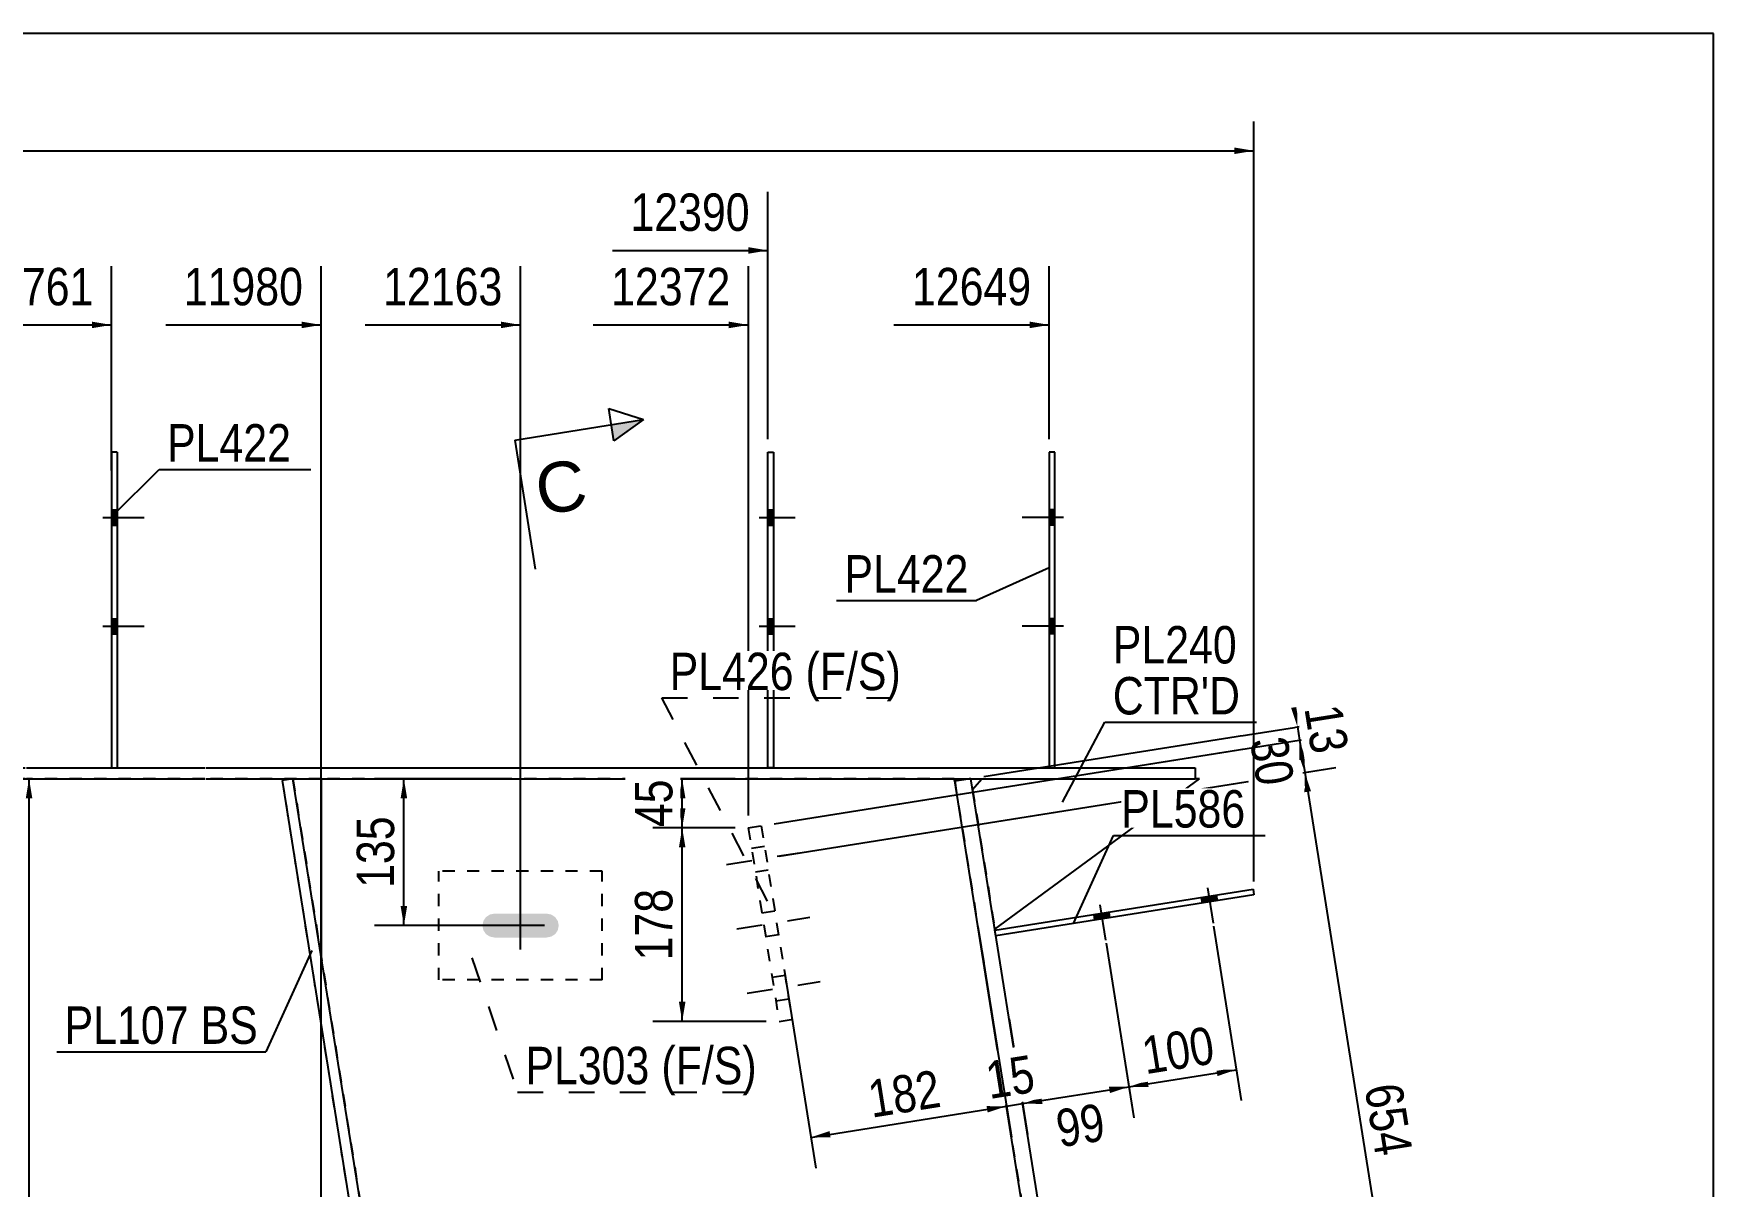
# Model space of a CAD drawing. Header units: millimetres. Extents: x -1017 to -614, y -187 to 90.
# Drawn here: x -742.9 to -614.3, y 2.1 to 90.4 of the extents above; entities that cross this region are included whole.
import ezdxf

# ---------------------------------------------------------------- set-up
doc = ezdxf.new("R2010")
doc.units = ezdxf.units.MM
doc.linetypes.add('DXK_LINE_DOT1', pattern=[1.8814, 0.9407, -0.9407])
doc.linetypes.add('DXK_LINE_DOT2', pattern=[3.9198, 1.9599, -1.9599])
doc.styles.add('Arial', font='ARIAL.TTF', dxfattribs={"height": 0.2})
doc.styles.add('Arial Narrow', font='ARIALN.TTF', dxfattribs={"height": 0.2})

# ---------------------------------------------------------------- blocks, each defined once
blk = doc.blocks.new('Unknown-624476614-1210')
at = {"color": 5, "linetype": 'Continuous'}
for p, q in [((-614.34, 90.37), (-1014.34, 90.37)), ((-614.34, -186.63), (-614.34, 90.37))]:
    blk.add_line(p, q, dxfattribs=at)
blk = doc.blocks.new('Part-624476614-1713 - 1690')
at = {"color": 2, "linetype": 'Continuous'}
for p, q in [((-763.31, 34.17), (-757.48, 34.17)), ((-763.31, 34.17), (-763.31, 33.33)), ((-757.38, 34.17), (-743.55, 34.17)), ((-743.45, 34.17), (-729.82, 34.17)), ((-729.72, 34.17), (-654.01, 34.17)), ((-654.01, 34.17), (-654.01, 33.33)), ((-763.31, 33.33), (-757.48, 33.33)), ((-757.38, 33.33), (-743.55, 33.33)), ((-743.45, 33.33), (-729.82, 33.33)), ((-729.72, 33.33), (-654.01, 33.33))]:
    blk.add_line(p, q, dxfattribs=at)
blk = doc.blocks.new('Part-624476614-2118 - 1690')
at = {"color": 2, "linetype": 'Continuous'}
for p, q in [((-664.75, 58.33), (-665.17, 58.33)), ((-665.17, 58.33), (-665.17, 34.17)), ((-664.75, 34.17), (-664.75, 58.33))]:
    blk.add_line(p, q, dxfattribs=at)
at = {"color": 7, "linetype": 'DXK_LINE_DOT1'}
blk.add_line((-665.17, 34.17), (-664.75, 34.17), dxfattribs=at)
blk = doc.blocks.new('Bolt-624476614-2381 - 1690')
at = {"linetype": 'Continuous'}
for points in [[(-653.48, 23.82), (-652.33, 24), (-652.39, 24.42), (-653.54, 24.23)], [(-653.48, 23.82), (-652.33, 24), (-652.39, 24.42), (-653.54, 24.23)], [(-661.71, 22.51), (-660.56, 22.7), (-660.62, 23.11), (-661.77, 22.92)], [(-661.71, 22.51), (-660.56, 22.7), (-660.62, 23.11), (-661.77, 22.92)]]:
    blk.add_hatch(color=3, dxfattribs=at).paths.add_polyline_path(points)
at = {"color": 3, "linetype": 'Continuous'}
for p, q in [((-653.07, 24.98), (-652.64, 22.27)), ((-653.07, 24.98), (-652.64, 22.27)), ((-661.3, 23.67), (-660.87, 20.96)), ((-661.3, 23.67), (-660.87, 20.96)), ((-653.54, 24.23), (-653.48, 23.82)), ((-653.54, 24.23), (-653.48, 23.82)), ((-652.39, 24.42), (-652.33, 24)), ((-652.39, 24.42), (-652.33, 24)), ((-661.77, 22.92), (-661.71, 22.51)), ((-661.77, 22.92), (-661.71, 22.51)), ((-660.62, 23.11), (-660.56, 22.7)), ((-660.62, 23.11), (-660.56, 22.7))]:
    blk.add_line(p, q, dxfattribs=at)
blk = doc.blocks.new('Part-624476614-1762 - 1690')
at = {"color": 2, "linetype": 'Continuous'}
for p, q in [((-784.65, 33.33), (-784.65, -20.83)), ((-720.9, 33.33), (-720.9, 19.73)), ((-720.9, -33.33), (-720.9, 14.42))]:
    blk.add_line(p, q, dxfattribs=at)
at = {"color": 7, "linetype": 'DXK_LINE_DOT1'}
for p, q in [((-769.25, 33.33), (-784.65, 33.33)), ((-757.48, 33.33), (-769.15, 33.33)), ((-743.55, 33.33), (-757.38, 33.33)), ((-729.82, 33.33), (-743.45, 33.33)), ((-720.9, 33.33), (-729.72, 33.33)), ((-720.9, 14.42), (-720.9, 33.33)), ((-784.65, -20.83), (-769.25, -21.6)), ((-769.15, -21.83), (-757.48, -22.42)), ((-757.38, -26.5), (-743.55, -27.19)), ((-743.45, -32.09), (-729.82, -32.78)), ((-729.72, -32.89), (-720.9, -33.33))]:
    blk.add_line(p, q, dxfattribs=at)
blk = doc.blocks.new('Part-624476614-2177 - 1690')
at = {"color": 2, "linetype": 'Continuous'}
for p, q in [((-669.33, 21.72), (-649.57, 24.86)), ((-649.51, 24.45), (-669.26, 21.31)), ((-649.57, 24.86), (-649.51, 24.45))]:
    blk.add_line(p, q, dxfattribs=at)
at = {"color": 7, "linetype": 'DXK_LINE_DOT1'}
blk.add_line((-669.26, 21.31), (-669.33, 21.72), dxfattribs=at)
blk = doc.blocks.new('Part-624476614-1908 - 1690')
at = {"color": 2, "linetype": 'Continuous'}
for p, q in [((-672.41, 33.17), (-671.38, 33.33)), ((-663.29, -24.17), (-672.41, 33.17)), ((-662.06, -23.98), (-671.17, 33.33))]:
    blk.add_line(p, q, dxfattribs=at)
at = {"color": 7, "linetype": 'DXK_LINE_DOT1'}
for p, q in [((-671.38, 33.33), (-671.18, 33.37)), ((-671.18, 33.37), (-671.17, 33.33)), ((-662.06, -23.98), (-663.29, -24.17))]:
    blk.add_line(p, q, dxfattribs=at)
blk = doc.blocks.new('Part-624476614-1930 - 1690')
at = {"color": 2, "linetype": 'Continuous'}
for p, q in [((-723.07, 33.33), (-723.89, 33.2)), ((-723.89, 33.2), (-713.5, -32.16)), ((-712.67, -32.02), (-723.07, 33.33))]:
    blk.add_line(p, q, dxfattribs=at)
at = {"color": 7, "linetype": 'DXK_LINE_DOT1'}
blk.add_line((-713.5, -32.16), (-712.67, -32.02), dxfattribs=at)
blk = doc.blocks.new('Part-624476614-1952 - 1690')
at = {"color": 7, "linetype": 'DXK_LINE_DOT1'}
for p, q in [((-723.07, 33.33), (-723.89, 33.2)), ((-723.89, 33.2), (-713.5, -32.16)), ((-723.07, 33.33), (-712.67, -32.02))]:
    blk.add_line(p, q, dxfattribs=at)
blk = doc.blocks.new('Part-624476614-1981 - 1690')
at = {"color": 2, "linetype": 'Continuous'}
for p, q in [((-671.04, 32.51), (-670.34, 33.33)), ((-669.34, 21.81), (-653.67, 33.33)), ((-653.67, 33.33), (-654.01, 33.33))]:
    blk.add_line(p, q, dxfattribs=at)
at = {"color": 7, "linetype": 'DXK_LINE_DOT1'}
for p, q in [((-671.04, 32.51), (-669.34, 21.81)), ((-670.34, 33.33), (-654.01, 33.33))]:
    blk.add_line(p, q, dxfattribs=at)
blk = doc.blocks.new('Part-624476614-2199 - 1690')
at = {"color": 7, "linetype": 'DXK_LINE_DOT1'}
for p, q in [((-688.21, 29.57), (-687.22, 29.72)), ((-687.22, 29.72), (-684.87, 14.91)), ((-688.21, 29.57), (-685.85, 14.75)), ((-685.85, 14.75), (-684.87, 14.91))]:
    blk.add_line(p, q, dxfattribs=at)
blk = doc.blocks.new('Part-624476614-2081 - 1690')
at = {"color": 7, "linetype": 'DXK_LINE_DOT1'}
for p, q in [((-699.39, 26.25), (-711.89, 26.25)), ((-711.89, 17.92), (-711.89, 26.25)), ((-699.39, 17.92), (-699.39, 26.25)), ((-699.39, 17.92), (-711.89, 17.92))]:
    blk.add_line(p, q, dxfattribs=at)
blk = doc.blocks.new('Part-624476614-2123 - 1690')
at = {"color": 2, "linetype": 'Continuous'}
for p, q in [((-736.53, 58.33), (-736.95, 58.33)), ((-736.95, 58.33), (-736.95, 34.17)), ((-736.53, 58.33), (-736.53, 34.17))]:
    blk.add_line(p, q, dxfattribs=at)
at = {"color": 7, "linetype": 'DXK_LINE_DOT1'}
blk.add_line((-736.95, 34.17), (-736.53, 34.17), dxfattribs=at)
blk = doc.blocks.new('Part-624476614-2331 - 1690')
at = {"color": 2, "linetype": 'Continuous'}
for p, q in [((-686.71, 34.17), (-686.71, 58.33)), ((-686.71, 58.33), (-686.29, 58.33)), ((-686.29, 58.33), (-686.29, 34.17))]:
    blk.add_line(p, q, dxfattribs=at)
at = {"color": 7, "linetype": 'DXK_LINE_DOT1'}
blk.add_line((-686.29, 34.17), (-686.71, 34.17), dxfattribs=at)
blk = doc.blocks.new('Part-624476614-2366 - 1690')
at = {"color": 2, "linetype": 'Continuous'}
for p, q in [((-720.9, 33.33), (-720.9, 19.73)), ((-672.41, 33.17), (-672.44, 33.33)), ((-720.9, -33.33), (-720.9, 14.42))]:
    blk.add_line(p, q, dxfattribs=at)
at = {"color": 7, "linetype": 'DXK_LINE_DOT1'}
for p, q in [((-672.44, 33.33), (-720.9, 33.33)), ((-672.41, 33.17), (-663.29, -24.17)), ((-663.29, -24.17), (-712.67, -32.02)), ((-713.5, -32.16), (-720.9, -33.33))]:
    blk.add_line(p, q, dxfattribs=at)
blk = doc.blocks.new('Bolt-624476614-2372 - 1690')
at = {"linetype": 'Continuous'}
blk.add_hatch(color=3, dxfattribs=at).paths.add_polyline_path([(-708.49, 22.43), (-708.56, 22.08), (-708.49, 21.73), (-708.29, 21.43), (-707.99, 21.24), (-707.64, 21.17), (-703.64, 21.17), (-703.29, 21.24), (-702.99, 21.43), (-702.79, 21.73), (-702.72, 22.08), (-702.79, 22.43), (-702.99, 22.73), (-703.29, 22.93), (-703.64, 23), (-707.64, 23), (-707.99, 22.93), (-708.29, 22.73)])
at = {"color": 3, "linetype": 'Continuous'}
for p, q in [((-705.64, 20.25), (-705.64, 23.92)), ((-703.81, 22.08), (-707.47, 22.08))]:
    blk.add_line(p, q, dxfattribs=at)
blk = doc.blocks.new('Bolt-624476614-2377 - 1690')
at = {"linetype": 'Continuous'}
for points in [[(-736.53, 52.75), (-736.53, 53.91), (-736.95, 53.91), (-736.95, 52.75)], [(-736.53, 52.75), (-736.53, 53.91), (-736.95, 53.91), (-736.95, 52.75)], [(-736.53, 44.41), (-736.53, 45.58), (-736.95, 45.58), (-736.95, 44.41)], [(-736.53, 44.41), (-736.53, 45.58), (-736.95, 45.58), (-736.95, 44.41)]]:
    blk.add_hatch(color=3, dxfattribs=at).paths.add_polyline_path(points)
at = {"color": 3, "linetype": 'Continuous'}
for p, q in [((-737.61, 53.33), (-734.45, 53.33)), ((-737.61, 53.33), (-734.45, 53.33)), ((-736.95, 53.91), (-736.53, 53.91)), ((-736.95, 53.91), (-736.53, 53.91)), ((-736.95, 52.75), (-736.53, 52.75)), ((-736.95, 52.75), (-736.53, 52.75)), ((-736.95, 45.58), (-736.53, 45.58)), ((-736.95, 45.58), (-736.53, 45.58)), ((-737.61, 45), (-734.45, 45)), ((-737.61, 45), (-734.45, 45)), ((-736.95, 44.41), (-736.53, 44.41)), ((-736.95, 44.41), (-736.53, 44.41))]:
    blk.add_line(p, q, dxfattribs=at)
blk = doc.blocks.new('Bolt-624476614-2382 - 1690')
at = {"color": 3, "linetype": 'DXK_LINE_DOT2'}
for p, q in [((-689.87, 26.77), (-684.28, 27.66)), ((-687.96, 28), (-686.97, 28.16)), ((-687.67, 26.19), (-686.68, 26.35)), ((-687.17, 23.07), (-686.19, 23.22)), ((-689.09, 21.83), (-683.49, 22.72)), ((-686.89, 21.26), (-685.9, 21.41)), ((-686.39, 18.13), (-685.4, 18.29)), ((-688.3, 16.9), (-682.71, 17.79)), ((-686.1, 16.32), (-685.11, 16.47))]:
    blk.add_line(p, q, dxfattribs=at)
blk = doc.blocks.new('Bolt-624476614-2390 - 1690')
at = {"linetype": 'Continuous'}
for points in [[(-686.29, 52.75), (-686.29, 53.91), (-686.71, 53.91), (-686.71, 52.75)], [(-686.29, 52.75), (-686.29, 53.91), (-686.71, 53.91), (-686.71, 52.75)], [(-686.29, 44.41), (-686.29, 45.58), (-686.71, 45.58), (-686.71, 44.41)], [(-686.29, 44.41), (-686.29, 45.58), (-686.71, 45.58), (-686.71, 44.41)]]:
    blk.add_hatch(color=3, dxfattribs=at).paths.add_polyline_path(points)
at = {"color": 3, "linetype": 'Continuous'}
for p, q in [((-687.38, 53.33), (-684.63, 53.33)), ((-687.38, 53.33), (-684.63, 53.33)), ((-686.71, 53.91), (-686.29, 53.91)), ((-686.71, 53.91), (-686.29, 53.91)), ((-686.71, 52.75), (-686.29, 52.75)), ((-686.71, 52.75), (-686.29, 52.75)), ((-686.71, 45.58), (-686.29, 45.58)), ((-686.71, 45.58), (-686.29, 45.58)), ((-687.38, 45), (-684.63, 45)), ((-687.38, 45), (-684.63, 45)), ((-686.71, 44.41), (-686.29, 44.41)), ((-686.71, 44.41), (-686.29, 44.41))]:
    blk.add_line(p, q, dxfattribs=at)
blk = doc.blocks.new('Bolt-624476614-7611 - 1690')
at = {"linetype": 'Continuous'}
for points in [[(-664.75, 52.75), (-664.75, 53.91), (-665.17, 53.91), (-665.17, 52.75)], [(-664.75, 52.75), (-664.75, 53.91), (-665.17, 53.91), (-665.17, 52.75)], [(-664.75, 44.41), (-664.75, 45.58), (-665.17, 45.58), (-665.17, 44.41)], [(-664.75, 44.41), (-664.75, 45.58), (-665.17, 45.58), (-665.17, 44.41)]]:
    blk.add_hatch(color=3, dxfattribs=at).paths.add_polyline_path(points)
at = {"color": 3, "linetype": 'Continuous'}
for p, q in [((-664.08, 53.33), (-667.25, 53.33)), ((-664.08, 53.33), (-667.25, 53.33)), ((-664.75, 53.91), (-665.17, 53.91)), ((-664.75, 53.91), (-665.17, 53.91)), ((-664.75, 52.75), (-665.17, 52.75)), ((-664.75, 52.75), (-665.17, 52.75)), ((-664.75, 45.58), (-665.17, 45.58)), ((-664.75, 45.58), (-665.17, 45.58)), ((-664.08, 45), (-667.25, 45)), ((-664.08, 45), (-667.25, 45)), ((-664.75, 44.41), (-665.17, 44.41)), ((-664.75, 44.41), (-665.17, 44.41))]:
    blk.add_line(p, q, dxfattribs=at)
blk = doc.blocks.new('StraightDimension-624476614-10370 - 1690')
at = {"linetype": 'Continuous'}
blk.add_hatch(color=7, dxfattribs=at).paths.add_polyline_path([(-707.14, 68.32), (-705.64, 68.07), (-707.14, 67.82)])
at = {"color": 7, "linetype": 'Continuous'}
for p, q in [((-705.64, 23.08), (-705.64, 72.57)), ((-717.53, 68.07), (-705.64, 68.07))]:
    blk.add_line(p, q, dxfattribs=at)
at = {"color": 0}
blk.add_wipeout([(-706.42, 68.97), (-706.42, 73.17), (-716.76, 73.17), (-716.76, 68.97)], dxfattribs=at)
at = {"color": 3, "style": 'Arial Narrow'}
blk.add_text('12163', height=2.863, dxfattribs=at).set_placement((-716.16, 69.57))
blk = doc.blocks.new('StraightDimension-624476614-2751 - 1690')
at = {"linetype": 'Continuous'}
for points in [[(-743.51, 31.83), (-743.26, 33.33), (-743.01, 31.83)], [(-743.01, -21.42), (-743.26, -22.92), (-743.51, -21.42)]]:
    blk.add_hatch(color=7, dxfattribs=at).paths.add_polyline_path(points)
at = {"color": 7, "linetype": 'Continuous'}
for p, q in [((-746.18, 33.33), (-740.86, 33.33)), ((-743.26, -22.92), (-743.26, 33.33)), ((-747.51, -22.92), (-740.86, -22.92))]:
    blk.add_line(p, q, dxfattribs=at)
at = {"color": 0}
blk.add_wipeout([(-743.41, 8.55), (-747.61, 8.55), (-747.61, 1.87), (-743.41, 1.87)], dxfattribs=at)
at = {"color": 3, "style": 'Arial Narrow'}
blk.add_text('675', height=2.863, rotation=90.0002, dxfattribs=at).set_placement((-744.01, 2.47))
blk = doc.blocks.new('StraightDimension-624476614-10367 - 1690')
at = {"linetype": 'Continuous'}
blk.add_hatch(color=7, dxfattribs=at).paths.add_polyline_path([(-666.67, 68.32), (-665.17, 68.07), (-666.67, 67.82)])
at = {"color": 7, "linetype": 'Continuous'}
for p, q in [((-665.17, 59.33), (-665.17, 72.57)), ((-677.06, 68.07), (-665.17, 68.07))]:
    blk.add_line(p, q, dxfattribs=at)
at = {"color": 0}
blk.add_wipeout([(-665.94, 68.97), (-665.94, 73.17), (-676.28, 73.17), (-676.28, 68.97)], dxfattribs=at)
at = {"color": 3, "style": 'Arial Narrow'}
blk.add_text('12649', height=2.863, dxfattribs=at).set_placement((-675.68, 69.57))
blk = doc.blocks.new('StraightDimension-624476614-2811 - 1690')
at = {"linetype": 'Continuous'}
for points in [[(-714.82, 31.83), (-714.57, 33.33), (-714.32, 31.83)], [(-714.32, 23.58), (-714.57, 22.08), (-714.82, 23.58)]]:
    blk.add_hatch(color=7, dxfattribs=at).paths.add_polyline_path(points)
at = {"color": 7, "linetype": 'Continuous'}
for p, q in [((-706.64, 33.33), (-716.82, 33.33)), ((-714.57, 22.08), (-714.57, 33.33)), ((-706.64, 22.08), (-716.82, 22.08))]:
    blk.add_line(p, q, dxfattribs=at)
at = {"color": 0}
blk.add_wipeout([(-714.72, 31.05), (-718.92, 31.05), (-718.92, 24.37), (-714.72, 24.37)], dxfattribs=at)
at = {"color": 3, "style": 'Arial Narrow'}
blk.add_text('135', height=2.863, rotation=90.0002, dxfattribs=at).set_placement((-715.32, 24.97))
blk = doc.blocks.new('StraightDimension-624476614-3860 - 1690')
at = {"linetype": 'Continuous'}
for points in [[(-693.52, 31.83), (-693.27, 33.33), (-693.02, 31.83)], [(-693.02, 31.07), (-693.27, 29.57), (-693.52, 31.07)]]:
    blk.add_hatch(color=7, dxfattribs=at).paths.add_polyline_path(points)
at = {"color": 7, "linetype": 'Continuous'}
for p, q in [((-689.21, 33.33), (-695.52, 33.33)), ((-693.27, 29.57), (-693.27, 33.33)), ((-689.21, 29.57), (-695.52, 29.57))]:
    blk.add_line(p, q, dxfattribs=at)
at = {"color": 0}
blk.add_wipeout([(-693.42, 33.88), (-697.62, 33.88), (-697.62, 29.02), (-693.42, 29.02)], dxfattribs=at)
at = {"color": 3, "style": 'Arial Narrow'}
blk.add_text('45', height=2.863, rotation=90.0002, dxfattribs=at).set_placement((-694.02, 29.62))
blk = doc.blocks.new('StraightDimension-624476614-3861 - 1690')
at = {"linetype": 'Continuous'}
for points in [[(-693.52, 28.07), (-693.27, 29.57), (-693.02, 28.07)], [(-693.02, 16.25), (-693.27, 14.75), (-693.52, 16.25)]]:
    blk.add_hatch(color=7, dxfattribs=at).paths.add_polyline_path(points)
at = {"color": 7, "linetype": 'Continuous'}
for p, q in [((-689.21, 29.57), (-695.52, 29.57)), ((-693.27, 14.75), (-693.27, 29.57)), ((-686.85, 14.75), (-695.52, 14.75))]:
    blk.add_line(p, q, dxfattribs=at)
at = {"color": 0}
blk.add_wipeout([(-693.42, 25.5), (-697.62, 25.5), (-697.62, 18.82), (-693.42, 18.82)], dxfattribs=at)
at = {"color": 3, "style": 'Arial Narrow'}
blk.add_text('178', height=2.863, rotation=90.0002, dxfattribs=at).set_placement((-694.02, 19.42))
blk = doc.blocks.new('StraightDimension-624476614-10371 - 1690')
at = {"linetype": 'Continuous'}
blk.add_hatch(color=7, dxfattribs=at).paths.add_polyline_path([(-722.4, 68.32), (-720.9, 68.07), (-722.4, 67.82)])
at = {"color": 7, "linetype": 'Continuous'}
for p, q in [((-720.9, -32.33), (-720.9, 72.57)), ((-732.79, 68.07), (-720.9, 68.07))]:
    blk.add_line(p, q, dxfattribs=at)
at = {"color": 0}
blk.add_wipeout([(-721.68, 68.97), (-721.68, 73.17), (-732.02, 73.17), (-732.02, 68.97)], dxfattribs=at)
at = {"color": 3, "style": 'Arial Narrow'}
blk.add_text('11980', height=2.863, dxfattribs=at).set_placement((-731.42, 69.57))
blk = doc.blocks.new('StraightDimension-624476614-8922 - 1690')
at = {"linetype": 'Continuous'}
for points in [[(-645.64, 32.29), (-645.62, 33.81), (-645.14, 32.37)], [(-637.06, -18.48), (-637.07, -20), (-637.55, -18.56)]]:
    blk.add_hatch(color=7, dxfattribs=at).paths.add_polyline_path(points)
at = {"color": 7, "linetype": 'Continuous'}
for p, q in [((-685.84, 27.41), (-643.4, 34.16)), ((-645.62, 33.81), (-637.07, -20)), ((-655.37, -22.91), (-634.85, -19.65))]:
    blk.add_line(p, q, dxfattribs=at)
at = {"color": 0}
blk.add_wipeout([(-640.67, 3.63), (-636.53, 4.29), (-637.58, 10.89), (-641.72, 10.23)], dxfattribs=at)
at = {"color": 3, "style": 'Arial Narrow'}
blk.add_text('654', height=2.863, rotation=-80.9647, dxfattribs=at).set_placement((-641.04, 9.73))
blk = doc.blocks.new('StraightDimension-624476614-8923 - 1690')
at = {"linetype": 'Continuous'}
for points in [[(-646.03, 34.76), (-646.02, 36.28), (-645.54, 34.83)], [(-645.61, 35.33), (-645.62, 33.81), (-646.11, 35.25)]]:
    blk.add_hatch(color=7, dxfattribs=at).paths.add_polyline_path(points)
at = {"color": 7, "linetype": 'Continuous'}
for p, q in [((-686.23, 29.88), (-643.65, 36.65)), ((-646.02, 36.28), (-645.62, 33.81)), ((-685.84, 27.41), (-643.25, 34.18))]:
    blk.add_line(p, q, dxfattribs=at)
at = {"color": 0}
blk.add_wipeout([(-649.74, 31.96), (-645.59, 32.62), (-646.35, 37.42), (-650.5, 36.76)], dxfattribs=at)
at = {"color": 3, "style": 'Arial Narrow'}
blk.add_text('30', height=2.863, rotation=-80.9647, dxfattribs=at).set_placement((-649.81, 36.26))
blk = doc.blocks.new('StraightDimension-624476614-8924 - 1690')
at = {"linetype": 'Continuous'}
for points in [[(-646.17, 38.83), (-646.18, 37.31), (-646.66, 38.75)], [(-646.03, 34.76), (-646.02, 36.28), (-645.54, 34.83)]]:
    blk.add_hatch(color=7, dxfattribs=at).paths.add_polyline_path(points)
at = {"color": 7, "linetype": 'Continuous'}
for p, q in [((-670.18, 33.49), (-643.96, 37.66)), ((-646.18, 37.31), (-646.02, 36.28)), ((-686.23, 29.88), (-643.8, 36.63))]:
    blk.add_line(p, q, dxfattribs=at)
at = {"color": 0}
blk.add_wipeout([(-645.57, 34.42), (-641.42, 35.08), (-642.18, 39.87), (-646.33, 39.21)], dxfattribs=at)
at = {"color": 3, "style": 'Arial Narrow'}
blk.add_text('13', height=2.863, rotation=-80.9647, dxfattribs=at).set_placement((-645.65, 38.72))
blk = doc.blocks.new('StraightDimension-624476614-9078 - 1690')
at = {"linetype": 'Continuous'}
for points in [[(-652.38, 11.06), (-650.86, 11.05), (-652.3, 10.56)], [(-657.57, 9.73), (-659.09, 9.74), (-657.64, 10.22)]]:
    blk.add_hatch(color=7, dxfattribs=at).paths.add_polyline_path(points)
at = {"color": 7, "linetype": 'Continuous'}
for p, q in [((-652.6, 22.04), (-650.48, 8.68)), ((-660.83, 20.73), (-658.71, 7.37)), ((-659.09, 9.74), (-650.86, 11.05))]:
    blk.add_line(p, q, dxfattribs=at)
at = {"color": 0}
blk.add_wipeout([(-651.69, 11.07), (-652.35, 15.21), (-658.95, 14.16), (-658.3, 10.02)], dxfattribs=at)
at = {"color": 3, "style": 'Arial Narrow'}
blk.add_text('100', height=2.863, rotation=9.0355, dxfattribs=at).set_placement((-657.8, 10.7))
blk = doc.blocks.new('StraightDimension-624476614-9079 - 1690')
at = {"linetype": 'Continuous'}
for points in [[(-660.61, 9.75), (-659.09, 9.74), (-660.53, 9.26)], [(-665.69, 8.43), (-667.21, 8.45), (-665.77, 8.93)]]:
    blk.add_hatch(color=7, dxfattribs=at).paths.add_polyline_path(points)
at = {"color": 7, "linetype": 'Continuous'}
for p, q in [((-660.83, 20.73), (-658.73, 7.52)), ((-668.25, 14.94), (-666.86, 6.22)), ((-667.21, 8.45), (-659.09, 9.74))]:
    blk.add_line(p, q, dxfattribs=at)
at = {"color": 0}
blk.add_wipeout([(-660.07, 5.18), (-660.73, 9.33), (-665.52, 8.56), (-664.87, 4.42)], dxfattribs=at)
at = {"color": 3, "style": 'Arial Narrow'}
blk.add_text('99', height=2.863, rotation=9.0355, dxfattribs=at).set_placement((-664.37, 5.1))
blk = doc.blocks.new('StraightDimension-624476614-9080 - 1690')
at = {"linetype": 'Continuous'}
for points in [[(-669.97, 8.26), (-668.45, 8.25), (-669.89, 7.77)], [(-665.69, 8.43), (-667.21, 8.45), (-665.77, 8.93)]]:
    blk.add_hatch(color=7, dxfattribs=at).paths.add_polyline_path(points)
at = {"color": 7, "linetype": 'Continuous'}
for p, q in [((-670.49, 21.1), (-668.07, 5.88)), ((-668.25, 14.94), (-666.84, 6.08)), ((-668.45, 8.25), (-667.21, 8.45))]:
    blk.add_line(p, q, dxfattribs=at)
at = {"color": 0}
blk.add_wipeout([(-665.46, 8.88), (-666.12, 13.03), (-670.91, 12.26), (-670.25, 8.11)], dxfattribs=at)
at = {"color": 3, "style": 'Arial Narrow'}
blk.add_text('15', height=2.863, rotation=9.0355, dxfattribs=at).set_placement((-669.75, 8.8))
blk = doc.blocks.new('StraightDimension-624476614-10368 - 1690')
at = {"linetype": 'Continuous'}
blk.add_hatch(color=7, dxfattribs=at).paths.add_polyline_path([(-688.21, 74.02), (-686.71, 73.77), (-688.21, 73.52)])
at = {"color": 7, "linetype": 'Continuous'}
for p, q in [((-686.71, 59.33), (-686.71, 78.27)), ((-698.6, 73.77), (-686.71, 73.77))]:
    blk.add_line(p, q, dxfattribs=at)
at = {"color": 0}
blk.add_wipeout([(-687.48, 74.67), (-687.48, 78.87), (-697.83, 78.87), (-697.83, 74.67)], dxfattribs=at)
at = {"color": 3, "style": 'Arial Narrow'}
blk.add_text('12390', height=2.863, dxfattribs=at).set_placement((-697.23, 75.27))
blk = doc.blocks.new('StraightDimension-624476614-9081 - 1690')
at = {"linetype": 'Continuous'}
for points in [[(-669.97, 8.26), (-668.45, 8.25), (-669.89, 7.77)], [(-681.91, 5.86), (-683.43, 5.87), (-681.99, 6.35)]]:
    blk.add_hatch(color=7, dxfattribs=at).paths.add_polyline_path(points)
at = {"color": 7, "linetype": 'Continuous'}
for p, q in [((-670.49, 21.1), (-668.07, 5.88)), ((-685.47, 18.72), (-683.05, 3.5)), ((-683.43, 5.87), (-668.45, 8.25))]:
    blk.add_line(p, q, dxfattribs=at)
at = {"color": 0}
blk.add_wipeout([(-672.66, 7.73), (-673.32, 11.88), (-679.92, 10.83), (-679.26, 6.68)], dxfattribs=at)
at = {"color": 3, "style": 'Arial Narrow'}
blk.add_text('182', height=2.863, rotation=9.0355, dxfattribs=at).set_placement((-678.76, 7.37))
blk = doc.blocks.new('StraightDimension-624476614-9134 - 1690')
at = {"linetype": 'Continuous'}
blk.add_hatch(color=7, dxfattribs=at).paths.add_polyline_path([(-651.01, 81.65), (-649.51, 81.4), (-651.01, 81.15)])
at = {"color": 7, "linetype": 'Continuous'}
for p, q in [((-649.51, 25.45), (-649.51, 83.65)), ((-1000, 81.4), (-649.51, 81.4))]:
    blk.add_line(p, q, dxfattribs=at)
blk = doc.blocks.new('StraightDimension-624476614-10369 - 1690')
at = {"linetype": 'Continuous'}
blk.add_hatch(color=7, dxfattribs=at).paths.add_polyline_path([(-689.7, 68.32), (-688.2, 68.07), (-689.7, 67.82)])
at = {"color": 7, "linetype": 'Continuous'}
for p, q in [((-688.2, 30.5), (-688.2, 72.57)), ((-700.09, 68.07), (-688.2, 68.07))]:
    blk.add_line(p, q, dxfattribs=at)
at = {"color": 0}
blk.add_wipeout([(-688.97, 68.97), (-688.97, 73.17), (-699.31, 73.17), (-699.31, 68.97)], dxfattribs=at)
at = {"color": 3, "style": 'Arial Narrow'}
blk.add_text('12372', height=2.863, dxfattribs=at).set_placement((-698.71, 69.57))
blk = doc.blocks.new('StraightDimension-624476614-10372 - 1690')
at = {"linetype": 'Continuous'}
blk.add_hatch(color=7, dxfattribs=at).paths.add_polyline_path([(-738.45, 68.32), (-736.95, 68.07), (-738.45, 67.82)])
at = {"color": 7, "linetype": 'Continuous'}
for p, q in [((-736.95, 56.93), (-736.95, 72.57)), ((-748.84, 68.07), (-736.95, 68.07))]:
    blk.add_line(p, q, dxfattribs=at)
at = {"color": 0}
blk.add_wipeout([(-737.72, 68.97), (-737.72, 73.17), (-748.06, 73.17), (-748.06, 68.97)], dxfattribs=at)
at = {"color": 3, "style": 'Arial Narrow'}
blk.add_text('11761', height=2.863, dxfattribs=at).set_placement((-747.46, 69.57))
blk = doc.blocks.new('Mark-624476614-2173 - 1690')
at = {"color": 0}
blk.add_wipeout([(-650.15, 29.59), (-650.15, 32.59), (-659.66, 32.59), (-659.66, 29.59)], dxfattribs=at)
blk.add_wipeout([(-650.15, 29.59), (-650.15, 32.59), (-659.66, 32.59), (-659.66, 29.59)], dxfattribs=at)
at = {"color": 7, "linetype": 'Continuous'}
for p, q in [((-663.33, 22.25), (-660.26, 28.99)), ((-660.26, 28.99), (-648.65, 28.99))]:
    blk.add_line(p, q, dxfattribs=at)
at = {"color": 3, "style": 'Arial Narrow'}
blk.add_text('PL586', height=2.863, dxfattribs=at).set_placement((-659.66, 29.59))
blk = doc.blocks.new('Mark-624476614-2077 - 1690')
at = {"color": 0}
for points in [[(-695.76, 9.94), (-695.76, 12.94), (-705.27, 12.94), (-705.27, 9.94)], [(-687.56, 9.94), (-687.56, 12.94), (-694.86, 12.94), (-694.86, 9.94)]]:
    blk.add_wipeout(points, dxfattribs=at)
for points in [[(-695.76, 9.94), (-695.76, 12.94), (-705.27, 12.94), (-705.27, 9.94)], [(-687.56, 9.94), (-687.56, 12.94), (-694.86, 12.94), (-694.86, 9.94)]]:
    blk.add_wipeout(points, dxfattribs=at)
at = {"color": 7, "linetype": 'DXK_LINE_DOT2'}
for p, q in [((-709.37, 19.61), (-705.87, 9.34)), ((-705.87, 9.34), (-686.96, 9.34))]:
    blk.add_line(p, q, dxfattribs=at)
at = {"color": 3, "style": 'Arial Narrow'}
for s, p in [('(F/', (-694.86, 9.94)), ('S)', (-690.85, 9.94)), ('PL303', (-705.27, 9.94))]:
    blk.add_text(s, height=2.863, dxfattribs=at).set_placement(p)
blk = doc.blocks.new('Mark-624476614-2119 - 1690')
at = {"color": 0}
blk.add_wipeout([(-723.2, 57.61), (-723.2, 60.61), (-732.7, 60.61), (-732.7, 57.61)], dxfattribs=at)
blk.add_wipeout([(-723.2, 57.61), (-723.2, 60.61), (-732.7, 60.61), (-732.7, 57.61)], dxfattribs=at)
at = {"color": 7, "linetype": 'Continuous'}
for p, q in [((-736.84, 53.48), (-733.3, 57.01)), ((-733.3, 57.01), (-721.7, 57.01))]:
    blk.add_line(p, q, dxfattribs=at)
at = {"color": 3, "style": 'Arial Narrow'}
blk.add_text('PL422', height=2.863, dxfattribs=at).set_placement((-732.7, 57.61))
blk = doc.blocks.new('Mark-624476614-1977 - 1690')
at = {"color": 0}
for points in [[(-650.8, 42.15), (-650.8, 45.15), (-660.31, 45.15), (-660.31, 42.15)], [(-650.55, 38.25), (-650.55, 41.25), (-660.31, 41.25), (-660.31, 38.25)]]:
    blk.add_wipeout(points, dxfattribs=at)
for points in [[(-650.8, 42.15), (-650.8, 45.15), (-660.31, 45.15), (-660.31, 42.15)], [(-650.55, 38.25), (-650.55, 41.25), (-660.31, 41.25), (-660.31, 38.25)]]:
    blk.add_wipeout(points, dxfattribs=at)
at = {"color": 7, "linetype": 'Continuous'}
for p, q in [((-664.15, 31.52), (-660.91, 37.65)), ((-660.91, 37.65), (-649.3, 37.65))]:
    blk.add_line(p, q, dxfattribs=at)
at = {"color": 3, "style": 'Arial Narrow'}
blk.add_text('PL240', height=2.863, dxfattribs=at).set_placement((-660.31, 42.15))
at = {"color": 1, "style": 'Arial Narrow'}
blk.add_text("CTR'D", height=2.863, dxfattribs=at).set_placement((-660.31, 38.25))
blk = doc.blocks.new('Mark-624476614-2195 - 1690')
at = {"color": 0}
for points in [[(-684.73, 40.11), (-684.73, 43.11), (-694.23, 43.11), (-694.23, 40.11)], [(-676.53, 40.11), (-676.53, 43.11), (-683.83, 43.11), (-683.83, 40.11)]]:
    blk.add_wipeout(points, dxfattribs=at)
for points in [[(-684.73, 40.11), (-684.73, 43.11), (-694.23, 43.11), (-694.23, 40.11)], [(-676.53, 40.11), (-676.53, 43.11), (-683.83, 43.11), (-683.83, 40.11)]]:
    blk.add_wipeout(points, dxfattribs=at)
at = {"color": 7, "linetype": 'DXK_LINE_DOT2'}
for p, q in [((-686.73, 23.94), (-694.83, 39.51)), ((-694.83, 39.51), (-675.93, 39.51))]:
    blk.add_line(p, q, dxfattribs=at)
at = {"color": 3, "style": 'Arial Narrow'}
for s, p in [('PL426', (-694.23, 40.11)), ('(F/', (-683.83, 40.11)), ('S)', (-679.82, 40.11))]:
    blk.add_text(s, height=2.863, dxfattribs=at).set_placement(p)
blk = doc.blocks.new('SectionMark-624476614-3163 - 1690')
at = {"linetype": 'Continuous'}
for points in [[(-698.49, 59.19), (-698.69, 60.43), (-696.22, 60.82)], [(-681.29, -48.94), (-681.49, -47.71), (-678.82, -48.55)]]:
    blk.add_hatch(color=30, dxfattribs=at).paths.add_polyline_path(points)
at = {"color": 30, "linetype": 'Continuous'}
for p, q in [((-706.09, 59.25), (-696.22, 60.82)), ((-698.49, 59.19), (-698.88, 61.66)), ((-698.88, 61.66), (-696.22, 60.82)), ((-696.22, 60.82), (-698.49, 59.19)), ((-678.82, -48.55), (-681.49, -47.71)), ((-681.49, -47.71), (-681.1, -50.18)), ((-678.82, -48.55), (-681.1, -50.18))]:
    blk.add_line(p, q, dxfattribs=at)
at = {"color": 0, "linetype": 'Continuous'}
for points in [[(-700.36, 54.09), (-700.99, 58.04), (-704.79, 57.43), (-704.16, 53.48)], [(-684.22, -47.39), (-684.85, -43.43), (-688.65, -44.04), (-688.03, -47.99)]]:
    blk.add_wipeout(points, dxfattribs=at)
at = {"color": 30, "linetype": 'Continuous'}
for p, q in [((-706.09, 59.25), (-704.52, 49.38)), ((-688.7, -50.12), (-690.27, -40.25)), ((-688.7, -50.12), (-678.82, -48.55))]:
    blk.add_line(p, q, dxfattribs=at)
at = {"color": 96, "linetype": 'Continuous', "style": 'Arial'}
for p in [(-704.16, 53.48), (-688.03, -47.99)]:
    blk.add_text('C', height=3.82, rotation=9.0355, dxfattribs=at).set_placement(p)
blk = doc.blocks.new('MarkSet-624476614-3230 - 1690')
at = {"color": 0}
blk.add_wipeout([(-671.35, 47.58), (-671.35, 50.58), (-680.85, 50.58), (-680.85, 47.58)], dxfattribs=at)
blk.add_wipeout([(-671.35, 47.58), (-671.35, 50.58), (-680.85, 50.58), (-680.85, 47.58)], dxfattribs=at)
at = {"color": 7, "linetype": 'Continuous'}
for p in [(-665.17, 49.46), (-681.45, 46.98)]:
    blk.add_line(p, (-670.75, 46.98), dxfattribs=at)
at = {"color": 3, "style": 'Arial Narrow'}
blk.add_text('PL422', height=2.863, dxfattribs=at).set_placement((-680.85, 47.58))
blk = doc.blocks.new('MarkSet-624476614-3260 - 1690')
at = {"color": 0}
for points in [[(-731.03, 13.03), (-731.03, 16.03), (-740.54, 16.03), (-740.54, 13.03)], [(-725.75, 13.03), (-725.75, 16.03), (-730.13, 16.03), (-730.13, 13.03)]]:
    blk.add_wipeout(points, dxfattribs=at)
for points in [[(-731.03, 13.03), (-731.03, 16.03), (-740.54, 16.03), (-740.54, 13.03)], [(-725.75, 13.03), (-725.75, 16.03), (-730.13, 16.03), (-730.13, 13.03)]]:
    blk.add_wipeout(points, dxfattribs=at)
at = {"color": 7, "linetype": 'Continuous'}
for p in [(-721.61, 20.17), (-741.14, 12.43)]:
    blk.add_line(p, (-725.15, 12.43), dxfattribs=at)
at = {"color": 3, "style": 'Arial Narrow'}
for s, p in [('PL107', (-740.54, 13.03)), ('BS', (-730.13, 13.03))]:
    blk.add_text(s, height=2.863, dxfattribs=at).set_placement(p)

msp = doc.modelspace()

# ---------------------------------------------------------------- block references
for name in ['Unknown-624476614-1210', 'Part-624476614-2123 - 1690', 'Part-624476614-2331 - 1690', 'Part-624476614-2118 - 1690', 'Bolt-624476614-2377 - 1690', 'Bolt-624476614-2390 - 1690', 'Bolt-624476614-7611 - 1690', 'Part-624476614-1713 - 1690', 'Part-624476614-1762 - 1690', 'Part-624476614-1930 - 1690', 'Part-624476614-1952 - 1690', 'Part-624476614-2366 - 1690', 'Part-624476614-1908 - 1690', 'Part-624476614-1981 - 1690', 'Part-624476614-2199 - 1690', 'Bolt-624476614-2382 - 1690', 'Part-624476614-2081 - 1690', 'Part-624476614-2177 - 1690', 'Bolt-624476614-2381 - 1690', 'Bolt-624476614-2372 - 1690']:
    msp.add_blockref(name, (0, 0))

# ---------------------------------------------------------------- next in the draw order: block references
for name in ['StraightDimension-624476614-10368 - 1690', 'StraightDimension-624476614-10371 - 1690', 'StraightDimension-624476614-10370 - 1690', 'StraightDimension-624476614-10367 - 1690', 'StraightDimension-624476614-3860 - 1690', 'StraightDimension-624476614-8922 - 1690', 'StraightDimension-624476614-2751 - 1690']:
    msp.add_blockref(name, (0, 0))

# ---------------------------------------------------------------- next in the draw order: block references
for name in ['StraightDimension-624476614-2811 - 1690', 'StraightDimension-624476614-3861 - 1690', 'StraightDimension-624476614-9078 - 1690', 'MarkSet-624476614-3260 - 1690']:
    msp.add_blockref(name, (0, 0))

# ---------------------------------------------------------------- next in the draw order: block references
for name in ['StraightDimension-624476614-8923 - 1690', 'StraightDimension-624476614-9079 - 1690', 'Mark-624476614-2077 - 1690']:
    msp.add_blockref(name, (0, 0))

# ---------------------------------------------------------------- next in the draw order: block references
for name in ['StraightDimension-624476614-8924 - 1690', 'StraightDimension-624476614-9080 - 1690']:
    msp.add_blockref(name, (0, 0))

# ---------------------------------------------------------------- next in the draw order: block references
for name in ['StraightDimension-624476614-9134 - 1690', 'StraightDimension-624476614-9081 - 1690']:
    msp.add_blockref(name, (0, 0))

# ---------------------------------------------------------------- next in the draw order: block references
for name in ['StraightDimension-624476614-10372 - 1690', 'StraightDimension-624476614-10369 - 1690', 'Mark-624476614-2173 - 1690']:
    msp.add_blockref(name, (0, 0))

# ---------------------------------------------------------------- next in the draw order: block references
for name in ['Mark-624476614-2119 - 1690', 'Mark-624476614-1977 - 1690', 'Mark-624476614-2195 - 1690']:
    msp.add_blockref(name, (0, 0))

# ---------------------------------------------------------------- next in the draw order: block references
msp.add_blockref('SectionMark-624476614-3163 - 1690', (0, 0))

# ---------------------------------------------------------------- next in the draw order: block references
msp.add_blockref('MarkSet-624476614-3230 - 1690', (0, 0))

doc.saveas('drawing.dxf')
